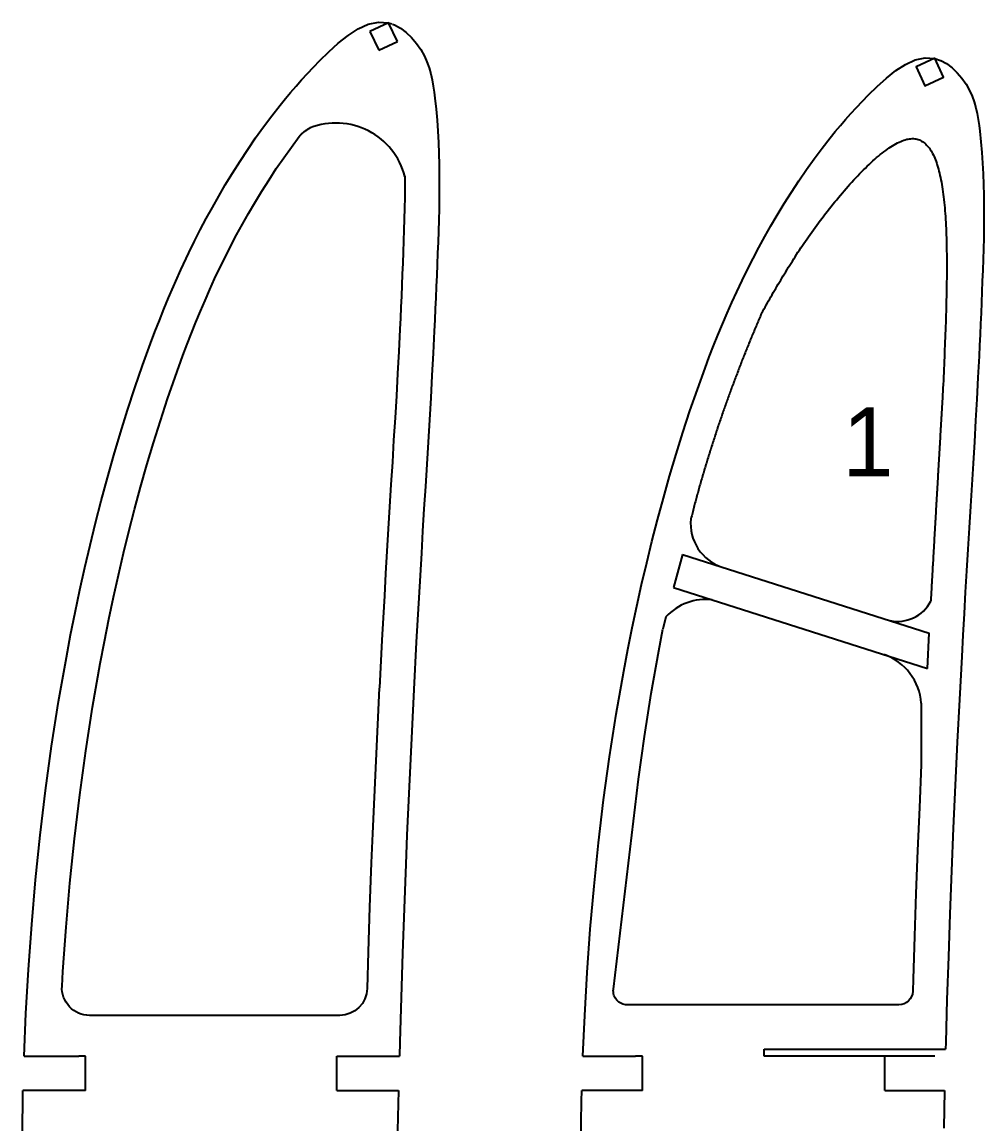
# Model space of a CAD drawing. Header units: inches. Extents: x 284 to 922, y 284 to 722.
# Drawn here: x 284.4 to 424, y 562.1 to 722 of the extents above; entities that cross this region are included whole.
import ezdxf

# ---------------------------------------------------------------- set-up
doc = ezdxf.new("R2010")
doc.units = ezdxf.units.IN
doc.header["$MEASUREMENT"] = 0
doc.layers.add('7', color=7, linetype='Continuous')
doc.styles.add('样式_4', font='txt', dxfattribs={"height": 10})

msp = doc.modelspace()

# ---------------------------------------------------------------- linework, layer by layer
for p, q in [((337.58, 721.91), (334.87, 720.62)), ((338.87, 719.21), (337.58, 721.91)), ((334.87, 720.62), (336.16, 717.91)), ((336.16, 717.91), (338.87, 719.21)), ((336.25, 625.33), (335.27, 604.23)), ((341.25, 625.1), (340.26, 604)), ((284.69, 571.89), (292.61, 571.89)), ((293.61, 571.89), (292.61, 571.89)), ((293.61, 566.89), (293.61, 571.89)), ((330.1, 566.89), (330.1, 571.89)), ((330.1, 571.89), (331.1, 571.89)), ((331.1, 571.89), (339.17, 571.89)), ((293.61, 566.89), (284.52, 566.89)), ((330.1, 566.89), (339.04, 566.89))]:
    msp.add_line(p, q)
at = {"color": 3}
for p, q in [((380.28, 644.71), (378.96, 639.93)), ((380.28, 644.71), (416.05, 633.31)), ((378.96, 639.93), (415.8, 628.18)), ((377.85, 635.65), (377.4, 633.9)), ((415.8, 628.18), (416.05, 633.31)), ((414.91, 623.12), (414.92, 614.21)), ((392.11, 571.89), (392.11, 572.89)), ((392.11, 572.89), (418.45, 572.89)), ((365.81, 571.89), (373.44, 571.89)), ((374.44, 571.89), (373.44, 571.89)), ((374.44, 566.89), (374.44, 571.89)), ((416.87, 571.89), (392.11, 571.89)), ((409.65, 566.89), (409.65, 571.89)), ((374.44, 566.89), (365.66, 566.89)), ((409.65, 566.89), (418.3, 566.89))]:
    msp.add_line(p, q, dxfattribs=at)
msp.add_polyline3d([(326.22, 706.65, 0), (326.21, 706.64, 0), (326.2, 706.63, 0), (326.19, 706.63, 0), (326.18, 706.62, 0), (326.17, 706.62, 0), (326.16, 706.61, 0), (326.15, 706.6, 0), (326.14, 706.6, 0), (326.13, 706.59, 0), (326.12, 706.59, 0), (326.11, 706.58, 0), (326.1, 706.58, 0), (326.09, 706.57, 0), (326.08, 706.56, 0), (326.07, 706.56, 0), (326.06, 706.55, 0), (326.05, 706.55, 0), (326.04, 706.54, 0), (326.03, 706.53, 0), (326.02, 706.53, 0), (326.01, 706.52, 0), (326, 706.52, 0), (325.99, 706.51, 0), (325.98, 706.5, 0), (325.97, 706.5, 0), (325.96, 706.49, 0), (325.95, 706.49, 0), (325.94, 706.48, 0), (325.93, 706.47, 0), (325.92, 706.47, 0), (325.91, 706.46, 0), (325.9, 706.46, 0), (325.89, 706.45, 0), (325.89, 706.44, 0), (325.88, 706.44, 0), (325.87, 706.43, 0), (325.86, 706.43, 0), (325.85, 706.42, 0), (325.84, 706.41, 0), (325.83, 706.41, 0), (325.82, 706.4, 0), (325.81, 706.39, 0), (325.8, 706.39, 0), (325.79, 706.38, 0), (325.78, 706.38, 0), (325.77, 706.37, 0), (325.76, 706.36, 0), (325.75, 706.36, 0), (325.74, 706.35, 0), (325.73, 706.35, 0), (325.72, 706.34, 0), (325.71, 706.33, 0), (325.7, 706.33, 0), (325.69, 706.32, 0), (325.68, 706.31, 0), (325.67, 706.31, 0), (325.66, 706.3, 0), (325.66, 706.29, 0), (325.65, 706.29, 0), (325.64, 706.28, 0), (325.63, 706.28, 0), (325.62, 706.27, 0), (325.61, 706.26, 0), (325.6, 706.26, 0), (325.59, 706.25, 0), (325.58, 706.24, 0), (325.57, 706.24, 0), (325.56, 706.23, 0), (325.55, 706.22, 0), (325.54, 706.22, 0), (325.53, 706.21, 0), (325.52, 706.2, 0), (325.51, 706.2, 0), (325.51, 706.19, 0), (325.5, 706.18, 0), (325.49, 706.18, 0), (325.48, 706.17, 0), (325.47, 706.16, 0), (325.46, 706.16, 0), (325.45, 706.15, 0), (325.44, 706.14, 0), (325.43, 706.14, 0), (325.42, 706.13, 0), (325.41, 706.12, 0), (325.4, 706.12, 0), (325.39, 706.11, 0), (325.39, 706.1, 0), (325.38, 706.1, 0), (325.37, 706.09, 0), (325.36, 706.08, 0), (325.35, 706.08, 0), (325.34, 706.07, 0), (325.33, 706.06, 0), (325.32, 706.06, 0), (325.31, 706.05, 0), (325.3, 706.04, 0), (325.29, 706.03, 0), (325.29, 706.03, 0), (325.28, 706.02, 0), (325.27, 706.01, 0), (325.26, 706.01, 0), (325.25, 706, 0), (325.24, 705.99, 0), (325.23, 705.99, 0), (325.22, 705.98, 0), (325.21, 705.97, 0), (325.2, 705.96, 0), (325.2, 705.96, 0), (325.19, 705.95, 0), (325.18, 705.94, 0), (325.17, 705.93, 0), (325.16, 705.93, 0), (325.15, 705.92, 0), (325.14, 705.91, 0), (325.13, 705.91, 0), (325.12, 705.9, 0), (325.12, 705.89, 0), (325.11, 705.88, 0), (325.1, 705.88, 0), (325.09, 705.87, 0), (325.08, 705.86, 0), (325.07, 705.85, 0), (325.06, 705.85, 0), (325.06, 705.84, 0), (325.05, 705.83, 0), (325.04, 705.82, 0), (325.03, 705.82, 0), (325.02, 705.81, 0), (325.01, 705.8, 0), (325, 705.79, 0), (325, 705.79, 0), (324.99, 705.78, 0), (324.98, 705.77, 0), (324.97, 705.76, 0), (324.96, 705.76, 0), (324.95, 705.75, 0), (324.94, 705.74, 0), (324.94, 705.73, 0), (324.93, 705.72, 0), (324.92, 705.72, 0), (324.91, 705.71, 0), (324.9, 705.7, 0), (324.89, 705.69, 0), (324.89, 705.69, 0), (324.88, 705.68, 0), (324.87, 705.67, 0), (324.86, 705.66, 0), (324.85, 705.65, 0), (324.84, 705.65, 0), (324.84, 705.64, 0), (324.83, 705.63, 0), (324.82, 705.62, 0), (324.81, 705.61, 0), (324.8, 705.61, 0), (324.8, 705.6, 0), (324.79, 705.59, 0), (324.78, 705.58, 0), (324.77, 705.57, 0), (324.76, 705.57, 0)])
for points in [[(391.74, 679.74, 0), (391.91, 680.04, 0), (392.08, 680.34, 0), (392.25, 680.63, 0), (392.42, 680.93, 0), (392.59, 681.23, 0), (392.76, 681.53, 0), (392.93, 681.83, 0), (393.1, 682.13, 0), (393.27, 682.43, 0), (393.44, 682.73, 0), (393.62, 683.03, 0), (393.79, 683.33, 0), (393.97, 683.64, 0), (394.15, 683.94, 0), (394.33, 684.24, 0), (394.51, 684.55, 0), (394.69, 684.85, 0), (394.87, 685.16, 0), (395.06, 685.46, 0), (395.24, 685.77, 0), (395.43, 686.08, 0), (395.62, 686.39, 0), (395.82, 686.7, 0), (396.01, 687.01, 0), (396.21, 687.32, 0), (396.41, 687.64, 0), (396.61, 687.95, 0), (396.82, 688.27, 0), (397.02, 688.59, 0), (397.23, 688.91, 0), (397.45, 689.23, 0), (397.66, 689.55, 0), (397.88, 689.87, 0), (398.11, 690.2, 0), (398.33, 690.52, 0), (398.56, 690.85, 0), (398.79, 691.18, 0), (399.03, 691.51, 0), (399.27, 691.85, 0), (399.51, 692.18, 0), (399.76, 692.52, 0), (400.01, 692.86, 0), (400.26, 693.19, 0), (400.51, 693.53, 0), (400.77, 693.87, 0), (401.03, 694.21, 0), (401.29, 694.55, 0), (401.56, 694.88, 0), (401.83, 695.22, 0), (402.1, 695.56, 0), (402.37, 695.89, 0), (402.64, 696.22, 0), (402.91, 696.55, 0), (403.19, 696.88, 0), (403.46, 697.21, 0), (403.74, 697.53, 0), (404.02, 697.85, 0), (404.29, 698.17, 0), (404.57, 698.48, 0), (404.85, 698.79, 0), (405.13, 699.09, 0), (405.41, 699.39, 0), (405.69, 699.69, 0), (405.97, 699.98, 0), (406.25, 700.26, 0), (406.52, 700.54, 0), (406.8, 700.82, 0), (407.08, 701.09, 0), (407.35, 701.35, 0), (407.62, 701.61, 0), (407.9, 701.85, 0), (408.17, 702.1, 0), (408.44, 702.33, 0), (408.7, 702.56, 0), (408.97, 702.78, 0), (409.23, 702.99, 0), (409.49, 703.19, 0), (409.75, 703.38, 0), (410, 703.57, 0), (410.25, 703.74, 0), (410.5, 703.91, 0), (410.75, 704.06, 0), (410.99, 704.21, 0), (411.23, 704.35, 0), (411.47, 704.47, 0), (411.7, 704.59, 0), (411.93, 704.69, 0), (412.15, 704.78, 0), (412.37, 704.86, 0), (412.59, 704.93, 0), (412.8, 704.99, 0), (413, 705.03, 0), (413.2, 705.06, 0), (413.4, 705.08, 0), (413.59, 705.09, 0), (413.78, 705.09, 0), (413.96, 705.07, 0), (414.14, 705.04, 0), (414.32, 705, 0), (414.49, 704.95, 0), (414.65, 704.89, 0), (414.82, 704.82, 0), (414.97, 704.74, 0), (415.13, 704.64, 0), (415.28, 704.54, 0), (415.42, 704.42, 0), (415.56, 704.29, 0), (415.7, 704.16, 0), (415.83, 704.01, 0), (415.96, 703.85, 0), (416.09, 703.69, 0), (416.21, 703.51, 0), (416.33, 703.32, 0), (416.45, 703.13, 0), (416.56, 702.92, 0), (416.67, 702.7, 0), (416.77, 702.48, 0), (416.87, 702.25, 0), (416.97, 702, 0), (417.06, 701.75, 0), (417.16, 701.49, 0), (417.24, 701.22, 0), (417.33, 700.94, 0), (417.41, 700.66, 0), (417.49, 700.36, 0), (417.56, 700.06, 0), (417.63, 699.75, 0), (417.7, 699.43, 0), (417.77, 699.11, 0), (417.83, 698.77, 0), (417.89, 698.43, 0), (417.95, 698.08, 0), (418, 697.73, 0), (418.06, 697.37, 0), (418.11, 696.99, 0), (418.15, 696.62, 0), (418.2, 696.23, 0), (418.24, 695.84, 0), (418.28, 695.45, 0), (418.32, 695.04, 0), (418.35, 694.63, 0), (418.38, 694.22, 0), (418.41, 693.8, 0), (418.44, 693.37, 0), (418.46, 692.93, 0), (418.49, 692.49, 0), (418.51, 692.05, 0), (418.53, 691.6, 0), (418.55, 691.14, 0), (418.56, 690.68, 0), (418.57, 690.22, 0), (418.59, 689.75, 0), (418.59, 689.27, 0), (418.6, 688.79, 0), (418.61, 688.31, 0), (418.61, 687.82, 0), (418.62, 687.32, 0), (418.62, 686.82, 0), (418.62, 686.32, 0), (418.61, 685.82, 0), (418.61, 685.31, 0), (418.61, 684.79, 0), (418.6, 684.28, 0), (418.59, 683.76, 0), (418.58, 683.23, 0), (418.57, 682.7, 0), (418.56, 682.17, 0), (418.55, 681.64, 0), (418.54, 681.11, 0), (418.52, 680.57, 0), (418.51, 680.03, 0), (418.49, 679.48, 0), (418.47, 678.94, 0), (418.46, 678.39, 0), (418.44, 677.84, 0), (418.42, 677.28, 0), (418.4, 676.73, 0), (418.38, 676.17, 0), (418.36, 675.62, 0), (418.33, 675.06, 0), (418.31, 674.5, 0), (418.29, 673.94, 0), (418.27, 673.37, 0), (418.24, 672.81, 0), (418.22, 672.25, 0), (418.19, 671.68, 0), (418.17, 671.11, 0), (418.14, 670.55, 0), (418.12, 669.98, 0), (418.09, 669.41, 0), (418.07, 668.85, 0)], [(391.74, 679.74, 0), (391.65, 679.54, 0), (391.57, 679.34, 0), (391.48, 679.14, 0), (391.4, 678.95, 0), (391.31, 678.75, 0), (391.23, 678.55, 0), (391.14, 678.35, 0), (391.06, 678.15, 0), (390.98, 677.95, 0), (390.89, 677.76, 0), (390.81, 677.56, 0), (390.72, 677.36, 0), (390.64, 677.16, 0), (390.56, 676.96, 0), (390.48, 676.76, 0), (390.39, 676.56, 0), (390.31, 676.36, 0), (390.23, 676.16, 0), (390.15, 675.97, 0), (390.06, 675.77, 0), (389.98, 675.57, 0), (389.9, 675.37, 0), (389.82, 675.17, 0), (389.74, 674.97, 0), (389.66, 674.77, 0), (389.58, 674.57, 0), (389.5, 674.37, 0), (389.42, 674.17, 0), (389.34, 673.97, 0), (389.26, 673.77, 0), (389.18, 673.57, 0), (389.1, 673.37, 0), (389.02, 673.17, 0), (388.94, 672.97, 0), (388.86, 672.77, 0), (388.79, 672.57, 0), (388.71, 672.37, 0), (388.63, 672.17, 0), (388.55, 671.97, 0), (388.47, 671.77, 0), (388.4, 671.57, 0), (388.32, 671.37, 0), (388.24, 671.16, 0), (388.17, 670.96, 0), (388.09, 670.76, 0), (388.01, 670.56, 0), (387.94, 670.36, 0), (387.86, 670.16, 0), (387.79, 669.96, 0), (387.71, 669.76, 0), (387.64, 669.56, 0), (387.56, 669.35, 0), (387.49, 669.15, 0), (387.41, 668.95, 0), (387.34, 668.75, 0), (387.26, 668.55, 0), (387.19, 668.35, 0), (387.12, 668.14, 0), (387.04, 667.94, 0), (386.97, 667.74, 0), (386.9, 667.54, 0), (386.82, 667.34, 0), (386.75, 667.13, 0), (386.68, 666.93, 0), (386.61, 666.73, 0), (386.53, 666.53, 0), (386.46, 666.32, 0), (386.39, 666.12, 0), (386.32, 665.92, 0), (386.25, 665.72, 0), (386.18, 665.51, 0), (386.11, 665.31, 0), (386.04, 665.11, 0), (385.97, 664.9, 0), (385.9, 664.7, 0), (385.83, 664.5, 0), (385.76, 664.3, 0), (385.69, 664.09, 0), (385.62, 663.89, 0), (385.55, 663.69, 0), (385.48, 663.48, 0), (385.41, 663.28, 0), (385.35, 663.07, 0), (385.28, 662.87, 0), (385.21, 662.67, 0), (385.14, 662.46, 0), (385.08, 662.26, 0), (385.01, 662.06, 0), (384.94, 661.85, 0), (384.88, 661.65, 0), (384.81, 661.44, 0), (384.74, 661.24, 0), (384.68, 661.03, 0), (384.61, 660.83, 0), (384.55, 660.63, 0), (384.48, 660.42, 0), (384.42, 660.22, 0), (384.35, 660.01, 0), (384.29, 659.81, 0), (384.22, 659.6, 0), (384.16, 659.4, 0), (384.1, 659.19, 0), (384.03, 658.99, 0), (383.97, 658.78, 0), (383.91, 658.58, 0), (383.84, 658.37, 0), (383.78, 658.17, 0), (383.72, 657.96, 0), (383.66, 657.76, 0), (383.59, 657.55, 0), (383.53, 657.35, 0), (383.47, 657.14, 0), (383.41, 656.93, 0), (383.35, 656.73, 0), (383.29, 656.52, 0), (383.23, 656.32, 0), (383.17, 656.11, 0), (383.11, 655.9, 0), (383.05, 655.7, 0), (382.99, 655.49, 0), (382.93, 655.29, 0), (382.87, 655.08, 0), (382.81, 654.87, 0), (382.75, 654.67, 0), (382.69, 654.46, 0), (382.64, 654.25, 0), (382.58, 654.05, 0), (382.52, 653.84, 0), (382.46, 653.63, 0), (382.41, 653.42, 0), (382.35, 653.22, 0), (382.29, 653.01, 0), (382.24, 652.8, 0), (382.18, 652.59, 0), (382.13, 652.39, 0), (382.07, 652.18, 0), (382.02, 651.97, 0), (381.96, 651.76, 0), (381.91, 651.56, 0), (381.85, 651.35, 0), (381.8, 651.14, 0), (381.75, 650.93, 0), (381.69, 650.72, 0), (381.64, 650.52, 0), (381.59, 650.31, 0), (381.53, 650.1, 0), (381.48, 649.89, 0), (381.48, 649.89, 0), (381.48, 649.89, 0), (381.48, 649.89, 0)], [(418.07, 668.85, 0), (418.06, 668.65, 0), (418.05, 668.45, 0), (418.03, 668.24, 0), (418.02, 668.04, 0), (418.01, 667.84, 0), (418, 667.64, 0), (417.99, 667.44, 0), (417.98, 667.24, 0), (417.96, 667.04, 0), (417.95, 666.84, 0), (417.94, 666.64, 0), (417.93, 666.44, 0), (417.92, 666.24, 0), (417.91, 666.04, 0), (417.89, 665.84, 0), (417.88, 665.63, 0), (417.87, 665.43, 0), (417.86, 665.23, 0), (417.85, 665.03, 0), (417.84, 664.83, 0), (417.82, 664.63, 0), (417.81, 664.43, 0), (417.8, 664.23, 0), (417.79, 664.03, 0), (417.78, 663.83, 0), (417.77, 663.63, 0), (417.75, 663.43, 0), (417.74, 663.23, 0), (417.73, 663.03, 0), (417.72, 662.82, 0), (417.71, 662.62, 0), (417.69, 662.42, 0), (417.68, 662.22, 0), (417.67, 662.02, 0), (417.66, 661.82, 0), (417.65, 661.62, 0), (417.64, 661.42, 0), (417.62, 661.22, 0), (417.61, 661.02, 0), (417.6, 660.82, 0), (417.59, 660.62, 0), (417.58, 660.42, 0), (417.57, 660.21, 0), (417.55, 660.01, 0), (417.54, 659.81, 0), (417.53, 659.61, 0), (417.52, 659.41, 0), (417.51, 659.21, 0), (417.5, 659.01, 0), (417.48, 658.81, 0), (417.47, 658.61, 0), (417.46, 658.41, 0), (417.45, 658.21, 0), (417.44, 658.01, 0), (417.43, 657.81, 0), (417.41, 657.6, 0), (417.4, 657.4, 0), (417.39, 657.2, 0), (417.38, 657, 0), (417.37, 656.8, 0), (417.36, 656.6, 0), (417.34, 656.4, 0), (417.33, 656.2, 0), (417.32, 656, 0), (417.31, 655.8, 0), (417.3, 655.6, 0), (417.29, 655.4, 0), (417.27, 655.2, 0), (417.26, 655, 0), (417.25, 654.79, 0), (417.24, 654.59, 0), (417.23, 654.39, 0), (417.22, 654.19, 0), (417.21, 653.99, 0), (417.19, 653.79, 0), (417.18, 653.59, 0), (417.17, 653.39, 0), (417.16, 653.19, 0), (417.15, 652.99, 0), (417.14, 652.79, 0), (417.12, 652.59, 0), (417.11, 652.39, 0), (417.1, 652.18, 0), (417.09, 651.98, 0), (417.08, 651.78, 0), (417.07, 651.58, 0), (417.05, 651.38, 0), (417.04, 651.18, 0), (417.03, 650.98, 0), (417.02, 650.78, 0), (417.01, 650.58, 0), (417, 650.38, 0), (416.98, 650.18, 0), (416.97, 649.98, 0), (416.96, 649.78, 0), (416.95, 649.57, 0), (416.94, 649.37, 0), (416.93, 649.17, 0), (416.92, 648.97, 0), (416.9, 648.77, 0), (416.89, 648.57, 0), (416.88, 648.37, 0), (416.87, 648.17, 0), (416.86, 647.97, 0), (416.85, 647.77, 0), (416.83, 647.57, 0), (416.82, 647.37, 0), (416.81, 647.17, 0), (416.8, 646.96, 0), (416.79, 646.76, 0), (416.78, 646.56, 0), (416.77, 646.36, 0), (416.75, 646.16, 0), (416.74, 645.96, 0), (416.73, 645.76, 0), (416.72, 645.56, 0), (416.71, 645.36, 0), (416.7, 645.16, 0), (416.69, 644.96, 0), (416.67, 644.76, 0), (416.66, 644.56, 0), (416.65, 644.36, 0), (416.64, 644.15, 0), (416.63, 643.95, 0), (416.62, 643.75, 0), (416.61, 643.55, 0), (416.59, 643.35, 0), (416.58, 643.15, 0), (416.57, 642.95, 0), (416.56, 642.75, 0), (416.55, 642.55, 0), (416.54, 642.35, 0), (416.53, 642.15, 0), (416.51, 641.95, 0), (416.5, 641.75, 0), (416.49, 641.54, 0), (416.48, 641.34, 0), (416.47, 641.14, 0), (416.46, 640.94, 0), (416.45, 640.74, 0), (416.43, 640.54, 0), (416.42, 640.34, 0), (416.41, 640.14, 0), (416.4, 639.94, 0), (416.39, 639.74, 0), (416.38, 639.54, 0), (416.37, 639.34, 0), (416.35, 639.14, 0), (416.34, 638.93, 0), (416.33, 638.73, 0), (416.32, 638.53, 0), (416.31, 638.33, 0), (416.3, 638.13, 0), (416.29, 637.93, 0)]]:
    msp.add_polyline3d(points, dxfattribs=at)
msp.add_arc((329.97, 697.05), 10.3, 14.3707, 111.385)
for centre, radius, start, end in [((388.04, 649.17), 6.6, 173.7194, 252.2931), ((383.63, 630.39), 7.81, 82.9541, 137.6742), ((411.47, 640.44), 5.43, 258.2833, 332.5051), ((406.86, 622.57), 8.07, 3.9006, 70.676)]:
    msp.add_arc(centre, radius, start, end, dxfattribs=at)
at = {"layer": '7', "linetype": 'Continuous'}
for points in [[(304.33, 678.68), (304.99, 680.33), (305.67, 681.96), (306.36, 683.6), (306.71, 684.41), (307.45, 686.02), (308.61, 688.51), (309.42, 690.18), (310.26, 691.83), (311.13, 693.48), (312.02, 695.11), (312.94, 696.74), (313.89, 698.36), (314.95, 700.09), (316.03, 701.81), (317.15, 703.51), (318.29, 705.19), (319.46, 706.82), (320.65, 708.42), (321.86, 709.96), (322.61, 710.89), (323.37, 711.8), (324.16, 712.71), (324.97, 713.62), (325.81, 714.53), (326.7, 715.46), (327.63, 716.41), (328.92, 717.68), (330.29, 718.93), (331.71, 720.06), (333.17, 721.01), (334.64, 721.68), (336.12, 722.01), (337.58, 721.91), (338.09, 721.73)], [(338.17, 721.7), (338.47, 721.6), (339.33, 721.12), (340.16, 720.5), (340.93, 719.76), (341.63, 718.92), (342.26, 718.01), (342.79, 717.07), (343.17, 716.22), (343.49, 715.36), (343.74, 714.49), (343.94, 713.61), (344.09, 712.72), (344.22, 711.84), (344.33, 710.95), (344.49, 709.35), (344.63, 707.75), (344.74, 706.15), (344.83, 704.54), (344.89, 702.93), (344.93, 701.32), (344.96, 699.71), (344.96, 698.1), (344.94, 696.49), (344.92, 694.88), (344.88, 693.27), (344.83, 691.66), (344.77, 690.05), (344.71, 688.44), (344.65, 686.83), (344.59, 685.22), (344.52, 683.61), (344.45, 681.99), (344.38, 680.38), (344.31, 678.77), (344.23, 677.16), (344.07, 673.93), (343.89, 670.71), (343.71, 667.48), (343.52, 664.26), (343.32, 661.03), (343.13, 657.81), (342.93, 654.58), (342.73, 651.36), (342.54, 648.13), (342.35, 644.91), (342.16, 641.68), (341.97, 638.45), (341.79, 635.23), (341.61, 632), (341.25, 625.1)], [(308.98, 676.84), (309.62, 678.44), (310.28, 680.03), (310.95, 681.61), (311.64, 683.17), (312.35, 684.72), (313.11, 686.34), (313.9, 687.94), (314.71, 689.54), (315.54, 691.11), (316.39, 692.68), (317.28, 694.24), (318.18, 695.79), (319.2, 697.46), (320.24, 699.11), (321.3, 700.73), (322.39, 702.32), (323.5, 703.87), (324.62, 705.38), (324.76, 705.57)], [(339.96, 699.68), (339.96, 698.12), (339.94, 696.55), (339.92, 694.98), (339.88, 693.4), (339.83, 691.82), (339.78, 690.23), (339.72, 688.63), (339.66, 687.02), (339.59, 685.42), (339.53, 683.82), (339.46, 682.21), (339.39, 680.61), (339.31, 679.01), (339.24, 677.41), (339.07, 674.19), (338.9, 670.98), (338.72, 667.77), (338.53, 664.55), (338.33, 661.33), (338.14, 658.11), (337.94, 654.89), (337.74, 651.66), (337.55, 648.43), (337.36, 645.2), (337.17, 641.97), (336.98, 638.74), (336.8, 635.51), (336.62, 632.27), (336.26, 625.36)], [(284.69, 571.89), (284.96, 578.07), (285.33, 584.5), (285.79, 591.01), (286.36, 597.5), (287.02, 603.99), (287.8, 610.46), (288.69, 616.92), (289.69, 623.36), (290.82, 629.78), (291.44, 633.06), (292.1, 636.32), (292.79, 639.58), (293.51, 642.83), (294.27, 646.07), (295.06, 649.3), (295.89, 652.53), (296.78, 655.83), (297.71, 659.12), (298.69, 662.4), (299.7, 665.66), (300.77, 668.91), (301.88, 672.15), (303.05, 675.36), (303.68, 677.02), (304.33, 678.68)], [(340.26, 604), (340.09, 599.77), (339.84, 593.32), (339.61, 586.87), (339.41, 580.43), (339.22, 573.99), (339.17, 571.89)], [(284.39, 558.75), (284.49, 565.19), (284.52, 566.89)], [(339.04, 566.89), (338.91, 561.11), (338.79, 554.67), (338.69, 548.23), (338.61, 541.79), (338.55, 535.35), (338.51, 528.91), (338.49, 522.48), (338.49, 516.05), (338.5, 509.61), (338.54, 503.18), (338.59, 496.74), (338.65, 490.31), (338.73, 483.88), (338.83, 477.45), (338.94, 471.02), (339.07, 464.59), (339.17, 459.84)]]:
    msp.add_lwpolyline(points, dxfattribs=at)
at = {"layer": '7', "color": 3, "linetype": 'Continuous'}
for points in [[(365.81, 571.89), (366.07, 577.82), (366.42, 584.03), (366.87, 590.32), (367.42, 596.59), (368.06, 602.86), (368.81, 609.11), (369.67, 615.34), (370.64, 621.56), (371.73, 627.77), (372.33, 630.93), (372.96, 634.08), (373.63, 637.23), (374.33, 640.36), (375.06, 643.49), (375.83, 646.62), (376.63, 649.73), (377.49, 652.92), (378.39, 656.1), (379.33, 659.27), (380.31, 662.42), (381.34, 665.56), (382.42, 668.68), (383.54, 671.79), (384.15, 673.39), (384.77, 674.99), (385.41, 676.58), (386.07, 678.16), (386.74, 679.74), (387.43, 681.31), (388.14, 682.86), (388.91, 684.48), (389.7, 686.09), (390.51, 687.69), (391.35, 689.28), (392.21, 690.86), (393.1, 692.43), (394.01, 693.99), (395.03, 695.67), (396.08, 697.33), (397.16, 698.98), (398.26, 700.59), (399.39, 702.17), (400.54, 703.71), (401.7, 705.21), (402.43, 706.1), (403.17, 706.98), (403.93, 707.86), (404.71, 708.73), (405.53, 709.62), (406.38, 710.51), (407.28, 711.43), (408.53, 712.66), (409.85, 713.86), (411.22, 714.96), (412.63, 715.87), (414.05, 716.52), (415.48, 716.84), (416.89, 716.74), (417.73, 716.45)], [(416.88, 716.75), (414.16, 715.5), (415.41, 712.77), (418.14, 714.02), (416.88, 716.75)], [(417.74, 716.45), (417.75, 716.45), (418.58, 715.98), (419.38, 715.38), (420.12, 714.66), (420.8, 713.85), (421.41, 712.98), (421.92, 712.07), (422.29, 711.25), (422.6, 710.41), (422.84, 709.57), (423.03, 708.72), (423.18, 707.87), (423.31, 707.01), (423.41, 706.15), (423.57, 704.61), (423.7, 703.07), (423.81, 701.52), (423.89, 699.97), (423.95, 698.41), (423.99, 696.86), (424.01, 695.3), (424.02, 693.75), (424, 692.19), (423.98, 690.63), (423.94, 689.08), (423.89, 687.53), (423.84, 685.97), (423.78, 684.42), (423.72, 682.86), (423.66, 681.3), (423.59, 679.75), (423.53, 678.19), (423.46, 676.64), (423.39, 675.08), (423.31, 673.52), (423.15, 670.4), (422.99, 667.29), (422.81, 664.17), (422.62, 661.06), (422.44, 657.95), (422.25, 654.83), (422.06, 651.72), (421.87, 648.6), (421.68, 645.48), (421.5, 642.37), (421.31, 639.26), (421.13, 636.14), (420.96, 633.03), (420.79, 629.91), (420.46, 623.68), (420.14, 617.46), (419.85, 611.23), (419.57, 605.01), (419.31, 598.78), (419.07, 592.55), (418.85, 586.32), (418.65, 580.1), (418.47, 573.88), (418.45, 572.89)], [(365.52, 559.16), (365.62, 565.38), (365.66, 566.89)], [(418.3, 566.89), (418.18, 561.44)]]:
    msp.add_lwpolyline(points, dxfattribs=at)
at = {"layer": '7', "linetype": 'Continuous'}
msp.add_lwpolyline([(335.27, 604.21), (335.09, 599.97), (334.84, 593.51), (334.61, 587.04), (334.5, 581.73, -0.407834), (330.5, 577.82), (294.19, 577.82, -0.431075), (290.19, 582.04), (290.31, 584.18), (290.78, 590.61), (291.33, 597.03), (291.99, 603.44), (292.76, 609.83), (293.63, 616.2), (294.62, 622.55), (295.74, 628.88), (296.35, 632.09), (297, 635.31), (297.67, 638.52), (298.39, 641.71), (299.13, 644.9), (299.91, 648.08), (300.73, 651.25), (301.6, 654.5), (302.52, 657.73), (303.47, 660.94), (304.47, 664.14), (305.51, 667.32), (306.6, 670.47), (307.74, 673.62), (308.35, 675.23), (308.98, 676.84)], format="xyb", dxfattribs=at)
at = {"layer": '7', "color": 3, "linetype": 'Continuous'}
msp.add_lwpolyline([(414.92, 614.21), (414.64, 607.99), (414.38, 601.76), (414.15, 595.53), (413.93, 589.3), (413.73, 583.08), (413.68, 581.31, -0.405864), (411.68, 579.36), (372.22, 579.36, -0.449587), (370.23, 581.6), (373.89, 612.09), (374.74, 618.32), (375.71, 624.54), (376.8, 630.74), (377.4, 633.9)], format="xyb", dxfattribs=at)

# ---------------------------------------------------------------- texts
at = {"color": 3, "insert": (403.46, 666.06), "char_height": 10, "attachment_point": 1, "style": '样式_4'}
msp.add_mtext_dynamic_manual_height_columns('1', width=31.4191, gutter_width=50, heights=[66.22], dxfattribs=at)

doc.saveas('drawing.dxf')
